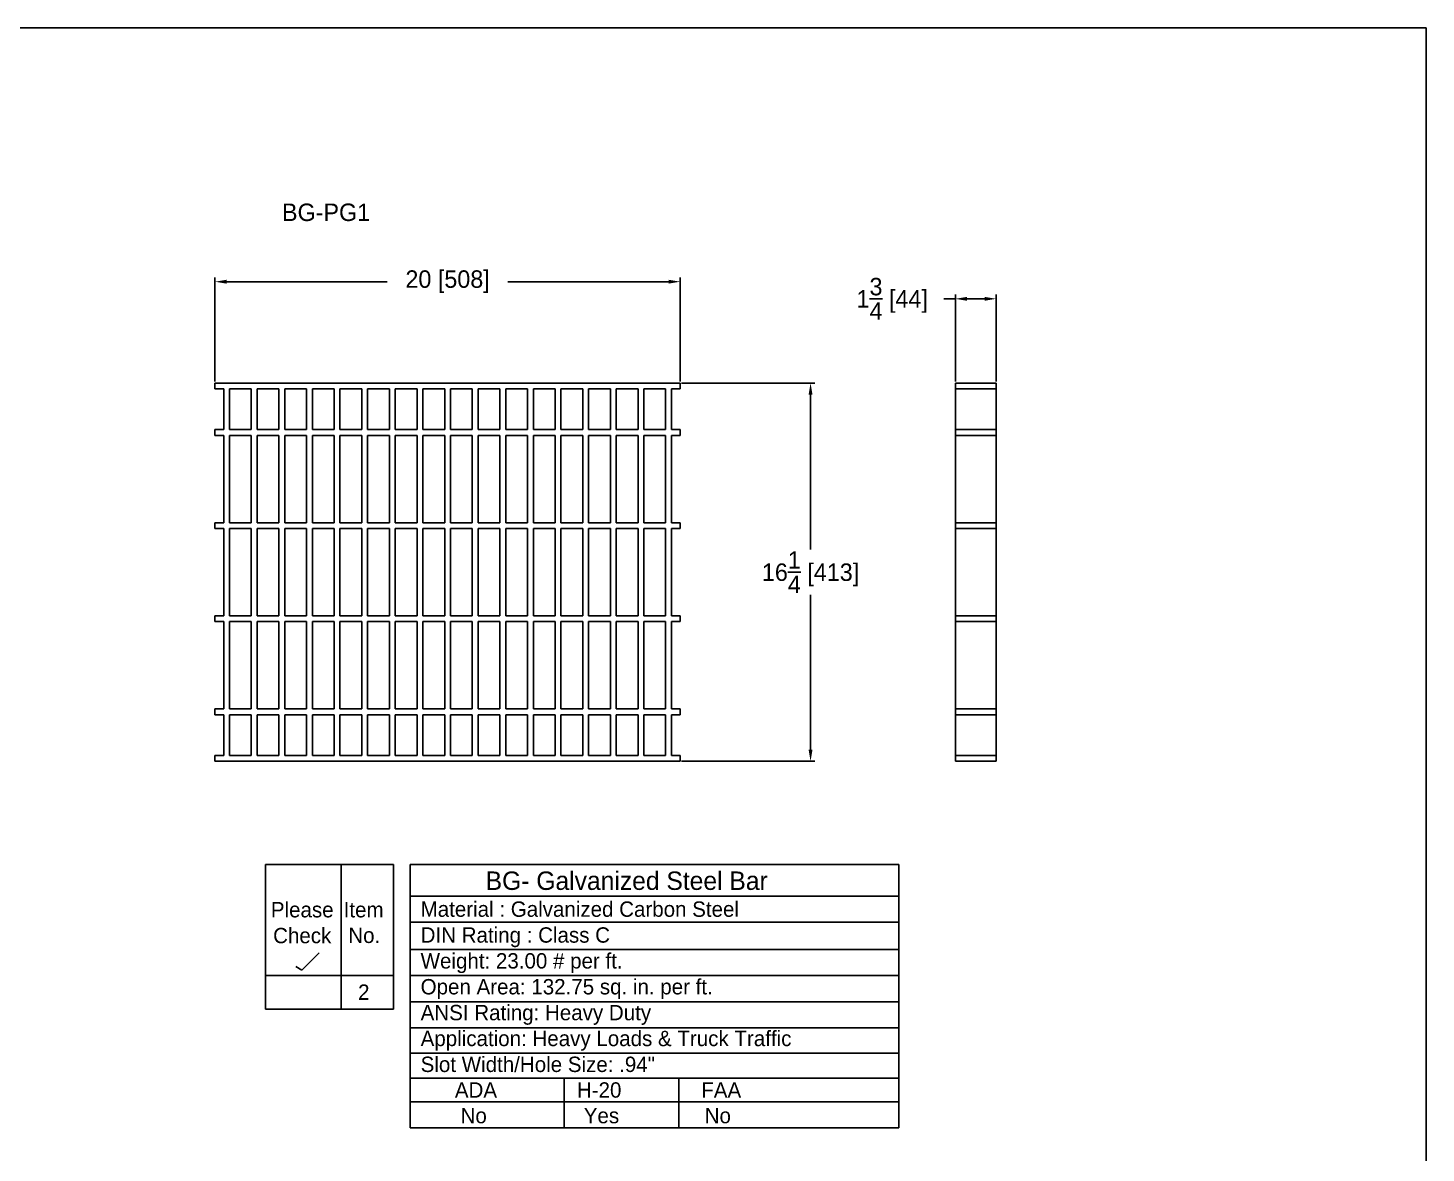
# Model space of a CAD drawing. Extents: x 168 to 616, y -89 to 7.
# Drawn here: x 228.1 to 288.2, y -41.1 to 7.2 of the extents above; entities that cross this region are included whole.
import ezdxf

# ---------------------------------------------------------------- set-up
doc = ezdxf.new("R2010")
doc.units = 0
doc.header["$LTSCALE"] = 0.5
doc.header["$MEASUREMENT"] = 0
doc.layers.get('0').update_dxf_attribs({"linetype": 'CONTINUOUS'})
doc.layers.get('DEFPOINTS').update_dxf_attribs({"linetype": 'CONTINUOUS'})
doc.layers.add('DIM', color=2, linetype='CONTINUOUS')
doc.styles.add('FT_FONT', font='ROMANS.SHX', dxfattribs={"width": 0.9})
doc.dimstyles.get("Standard").update_dxf_attribs({"dimtxt": 0.75, "dimasz": 0.18, "dimexe": 0.18, "dimexo": 0.0625, "dimgap": 0.09375, "dimtad": 0, "dimtih": 1, "dimtoh": 1, "dimdec": 4, "dimzin": 0, "dimdsep": 46, "dimlunit": 5, "dimtxsty": 'FT_FONT', "dimcen": 0.09, "dimclrt": 256, "dimadec": 0, "dimazin": 0, "dimtp": 0.03125, "dimtfac": 1, "dimtdec": 4, "dimtofl": 0, "dimtmove": 0, "dimatfit": 3, "dimfxl": 0, "dimtolj": 1, "dimtzin": 0, "dimarcsym": 0})

# ---------------------------------------------------------------- blocks, each defined once
blk = doc.blocks.new('*D43')
at = {"color": 0, "lineweight": -2}
for p, q in [((236.141, -7.946), (236.141, -3.475)), ((256.141, -7.946), (256.141, -3.475)), ((236.641, -3.655), (243.547, -3.655)), ((255.641, -3.655), (248.734, -3.655))]:
    blk.add_line(p, q, dxfattribs=at)
at = {"color": 0}
for points in [[(236.641, -3.571), (236.641, -3.738), (236.141, -3.655)], [(255.641, -3.738), (255.641, -3.571), (256.141, -3.655)]]:
    blk.add_solid(points, dxfattribs=at)
at = {"layer": 'DEFPOINTS', "color": 0}
for p in [(256.141, -3.655), (236.141, -8.009), (256.141, -8.009)]:
    blk.add_point(p, dxfattribs=at)
at = {"color": 250, "insert": (246.141, -3.655), "char_height": 0.75, "attachment_point": 5}
blk.add_mtext('\\A1;20 [508]', dxfattribs=at)
blk = doc.blocks.new('*D44')
at = {"color": 0, "lineweight": -2}
for p, q in [((267.974, -4.39), (267.474, -4.39)), ((267.974, -7.946), (267.974, -4.21)), ((269.224, -4.39), (268.474, -4.39)), ((269.724, -7.946), (269.724, -4.21))]:
    blk.add_line(p, q, dxfattribs=at)
at = {"color": 0}
for points in [[(268.474, -4.307), (268.474, -4.474), (267.974, -4.39)], [(269.224, -4.474), (269.224, -4.307), (269.724, -4.39)]]:
    blk.add_solid(points, dxfattribs=at)
at = {"layer": 'DEFPOINTS', "color": 0}
for p in [(267.974, -4.39), (267.974, -8.009), (269.724, -8.009)]:
    blk.add_point(p, dxfattribs=at)
at = {"color": 250, "insert": (265.256, -4.39), "char_height": 0.75, "attachment_point": 5}
blk.add_mtext('\\A1;1{\\H1.000000x;\\S3/4;} [44]', dxfattribs=at)
blk = doc.blocks.new('*D45')
at = {"color": 0, "lineweight": -2}
for p, q in [((256.203, -8.009), (261.925, -8.009)), ((261.745, -8.509), (261.745, -15.165)), ((261.745, -23.759), (261.745, -17.102)), ((256.203, -24.259), (261.925, -24.259))]:
    blk.add_line(p, q, dxfattribs=at)
at = {"color": 0}
for points in [[(261.829, -8.509), (261.662, -8.509), (261.745, -8.009)], [(261.662, -23.759), (261.829, -23.759), (261.745, -24.259)]]:
    blk.add_solid(points, dxfattribs=at)
at = {"layer": 'DEFPOINTS', "color": 0}
for p in [(256.141, -8.009), (256.141, -24.259), (261.745, -24.259)]:
    blk.add_point(p, dxfattribs=at)
at = {"color": 250, "insert": (261.745, -16.134), "char_height": 0.75, "attachment_point": 5}
blk.add_mtext('\\A1;16{\\H1.000000x;\\S1/4;} [413]', dxfattribs=at)
blk = doc.blocks.new('*U79')
at = {"color": 250}
for s, height, p in [('            BG- Galvanized Steel Bar', 0.792, (244.247, -29.784)), ('   Material : Galvanized Carbon Steel', 0.65997, (244.247, -30.939)), ('   DIN Rating : Class C', 0.65997, (244.247, -32.05)), ('   Weight: 23.00 # per ft.', 0.65997, (244.247, -33.161)), ('   Open Area: 132.75 sq. in. per ft.', 0.65997, (244.247, -34.273)), ('   ANSI Rating: Heavy Duty', 0.65997, (244.247, -35.384)), ('   Application: Heavy Loads & Truck Traffic', 0.65997, (244.247, -36.495)), ('   Slot Width/Hole Size: .94"', 0.65997, (244.247, -37.607)), ('         ADA              H-20              FAA', 0.65997, (244.247, -38.709)), ('          No                 Yes               No', 0.65997, (244.247, -39.809))]:
    blk.add_text(s, height=height, dxfattribs=at).set_placement(p)
blk = doc.blocks.new('*U80')
at = {"color": 250}
for s, p in [('Please', (238.543, -30.964)), ('Check', (238.641, -32.075))]:
    blk.add_text(s, height=0.66, dxfattribs=at).set_placement(p)
blk = doc.blocks.new('*U81')
at = {"color": 250}
for s, p in [('Item', (241.674, -30.964)), ('No.', (241.872, -32.064))]:
    blk.add_text(s, height=0.66, dxfattribs=at).set_placement(p)
blk = doc.blocks.new('*U82')
at = {"color": 250}
blk.add_text('2', height=0.66, dxfattribs=at).set_placement((242.293, -34.506))

msp = doc.modelspace()

# ---------------------------------------------------------------- linework, layer by layer
at = {"color": 250}
for p, q in [((256.14068, -8.00874), (236.14068, -8.00874)), ((236.14068, -8.00874), (236.14068, -8.25874)), ((236.14068, -8.25874), (236.51568, -8.25874)), ((236.51568, -8.25874), (236.51568, -10.00874)), ((236.76568, -10.00874), (236.76568, -8.25874)), ((236.76568, -8.25874), (237.70318, -8.25874)), ((237.70318, -8.25874), (237.70318, -10.00874)), ((237.95318, -10.00874), (237.95318, -8.25874)), ((237.95318, -8.25874), (238.89068, -8.25874)), ((238.89068, -8.25874), (238.89068, -10.00874)), ((239.14068, -10.00874), (239.14068, -8.25874)), ((239.14068, -8.25874), (240.07818, -8.25874)), ((240.07818, -8.25874), (240.07818, -10.00874)), ((240.32818, -10.00874), (240.32818, -8.25874)), ((240.32818, -8.25874), (241.26568, -8.25874)), ((241.26568, -8.25874), (241.26568, -10.00874)), ((241.51568, -10.00874), (241.51568, -8.25874)), ((241.51568, -8.25874), (242.45318, -8.25874)), ((242.45318, -8.25874), (242.45318, -10.00874)), ((242.70318, -10.00874), (242.70318, -8.25874)), ((242.70318, -8.25874), (243.64068, -8.25874)), ((243.64068, -8.25874), (243.64068, -10.00874)), ((243.89068, -10.00874), (243.89068, -8.25874)), ((243.89068, -8.25874), (244.82818, -8.25874)), ((244.82818, -8.25874), (244.82818, -10.00874)), ((245.07818, -10.00874), (245.07818, -8.25874)), ((245.07818, -8.25874), (246.01568, -8.25874)), ((246.01568, -8.25874), (246.01568, -10.00874)), ((246.26568, -10.00874), (246.26568, -8.25874)), ((246.26568, -8.25874), (247.20318, -8.25874)), ((247.20318, -8.25874), (247.20318, -10.00874)), ((247.45318, -10.00874), (247.45318, -8.25874)), ((247.45318, -8.25874), (248.39068, -8.25874)), ((248.39068, -8.25874), (248.39068, -10.00874)), ((248.64068, -10.00874), (248.64068, -8.25874)), ((248.64068, -8.25874), (249.57818, -8.25874)), ((249.57818, -8.25874), (249.57818, -10.00874)), ((249.82818, -10.00874), (249.82818, -8.25874)), ((249.82818, -8.25874), (250.76568, -8.25874)), ((250.76568, -8.25874), (250.76568, -10.00874)), ((251.01568, -10.00874), (251.01568, -8.25874)), ((251.01568, -8.25874), (251.95318, -8.25874)), ((251.95318, -8.25874), (251.95318, -10.00874)), ((252.20318, -10.00874), (252.20318, -8.25874)), ((252.20318, -8.25874), (253.14068, -8.25874)), ((253.14068, -8.25874), (253.14068, -10.00874)), ((253.39068, -10.00874), (253.39068, -8.25874)), ((253.39068, -8.25874), (254.32818, -8.25874)), ((254.32818, -8.25874), (254.32818, -10.00874)), ((254.57818, -10.00874), (254.57818, -8.25874)), ((254.57818, -8.25874), (255.51568, -8.25874)), ((255.51568, -8.25874), (255.51568, -10.00874)), ((255.76568, -10.00874), (255.76568, -8.25874)), ((255.76568, -8.25874), (256.14068, -8.25874)), ((256.14068, -8.00874), (256.14068, -8.25874)), ((267.97437, -8.00874), (267.97437, -8.25874)), ((267.97437, -8.00874), (269.72437, -8.00874)), ((267.97437, -10.00874), (267.97437, -8.25874)), ((267.97437, -8.25874), (269.72437, -8.25874)), ((269.72437, -8.00874), (269.72437, -8.25874)), ((269.72437, -8.25874), (269.72437, -10.00874)), ((236.14068, -10.00874), (236.51568, -10.00874)), ((236.14068, -10.00874), (236.14068, -10.25874)), ((236.76568, -10.00874), (237.70318, -10.00874)), ((237.95318, -10.00874), (238.89068, -10.00874)), ((239.14068, -10.00874), (240.07818, -10.00874)), ((240.32818, -10.00874), (241.26568, -10.00874)), ((241.51568, -10.00874), (242.45318, -10.00874)), ((242.70318, -10.00874), (243.64068, -10.00874)), ((243.89068, -10.00874), (244.82818, -10.00874)), ((245.07818, -10.00874), (246.01568, -10.00874)), ((246.26568, -10.00874), (247.20318, -10.00874)), ((247.45318, -10.00874), (248.39068, -10.00874)), ((248.64068, -10.00874), (249.57818, -10.00874)), ((249.82818, -10.00874), (250.76568, -10.00874)), ((251.01568, -10.00874), (251.95318, -10.00874)), ((252.20318, -10.00874), (253.14068, -10.00874)), ((253.39068, -10.00874), (254.32818, -10.00874)), ((254.57818, -10.00874), (255.51568, -10.00874)), ((255.76568, -10.00874), (256.14068, -10.00874)), ((256.14068, -10.00874), (256.14068, -10.25874)), ((267.97437, -10.00874), (267.97437, -10.25874)), ((267.97437, -10.00874), (269.72437, -10.00874)), ((269.72437, -10.00874), (269.72437, -10.25874)), ((236.14068, -10.25874), (236.51568, -10.25874)), ((236.51568, -10.25874), (236.51568, -14.00874)), ((236.76568, -14.00874), (236.76568, -10.25874)), ((236.76568, -10.25874), (237.70318, -10.25874)), ((237.70318, -10.25874), (237.70318, -14.00874)), ((237.95318, -14.00874), (237.95318, -10.25874)), ((237.95318, -10.25874), (238.89068, -10.25874)), ((238.89068, -10.25874), (238.89068, -14.00874)), ((239.14068, -14.00874), (239.14068, -10.25874)), ((239.14068, -10.25874), (240.07818, -10.25874)), ((240.07818, -10.25874), (240.07818, -14.00874)), ((240.32818, -14.00874), (240.32818, -10.25874)), ((240.32818, -10.25874), (241.26568, -10.25874)), ((241.26568, -10.25874), (241.26568, -14.00874)), ((241.51568, -14.00874), (241.51568, -10.25874)), ((241.51568, -10.25874), (242.45318, -10.25874)), ((242.45318, -10.25874), (242.45318, -14.00874)), ((242.70318, -14.00874), (242.70318, -10.25874)), ((242.70318, -10.25874), (243.64068, -10.25874)), ((243.64068, -10.25874), (243.64068, -14.00874)), ((243.89068, -14.00874), (243.89068, -10.25874)), ((243.89068, -10.25874), (244.82818, -10.25874)), ((244.82818, -10.25874), (244.82818, -14.00874)), ((245.07818, -14.00874), (245.07818, -10.25874)), ((245.07818, -10.25874), (246.01568, -10.25874)), ((246.01568, -10.25874), (246.01568, -14.00874)), ((246.26568, -14.00874), (246.26568, -10.25874)), ((246.26568, -10.25874), (247.20318, -10.25874)), ((247.20318, -10.25874), (247.20318, -14.00874)), ((247.45318, -14.00874), (247.45318, -10.25874)), ((247.45318, -10.25874), (248.39068, -10.25874)), ((248.39068, -10.25874), (248.39068, -14.00874)), ((248.64068, -14.00874), (248.64068, -10.25874)), ((248.64068, -10.25874), (249.57818, -10.25874)), ((249.57818, -10.25874), (249.57818, -14.00874)), ((249.82818, -14.00874), (249.82818, -10.25874)), ((249.82818, -10.25874), (250.76568, -10.25874)), ((250.76568, -10.25874), (250.76568, -14.00874)), ((251.01568, -14.00874), (251.01568, -10.25874)), ((251.01568, -10.25874), (251.95318, -10.25874)), ((251.95318, -10.25874), (251.95318, -14.00874)), ((252.20318, -14.00874), (252.20318, -10.25874)), ((252.20318, -10.25874), (253.14068, -10.25874)), ((253.14068, -10.25874), (253.14068, -14.00874)), ((253.39068, -14.00874), (253.39068, -10.25874)), ((253.39068, -10.25874), (254.32818, -10.25874)), ((254.32818, -10.25874), (254.32818, -14.00874)), ((254.57818, -14.00874), (254.57818, -10.25874)), ((254.57818, -10.25874), (255.51568, -10.25874)), ((255.51568, -10.25874), (255.51568, -14.00874)), ((255.76568, -14.00874), (255.76568, -10.25874)), ((255.76568, -10.25874), (256.14068, -10.25874)), ((267.97437, -14.00874), (267.97437, -10.25874)), ((267.97437, -10.25874), (269.72437, -10.25874)), ((269.72437, -10.25874), (269.72437, -14.00874)), ((236.14068, -14.00874), (236.51568, -14.00874)), ((236.14068, -14.00874), (236.14068, -14.25874)), ((236.14068, -14.25874), (236.51568, -14.25874)), ((236.51568, -14.25874), (236.51568, -18.00874)), ((236.76568, -14.00874), (237.70318, -14.00874)), ((236.76568, -18.00874), (236.76568, -14.25874)), ((236.76568, -14.25874), (237.70318, -14.25874)), ((237.70318, -14.25874), (237.70318, -18.00874)), ((237.95318, -14.00874), (238.89068, -14.00874)), ((237.95318, -18.00874), (237.95318, -14.25874)), ((237.95318, -14.25874), (238.89068, -14.25874)), ((238.89068, -14.25874), (238.89068, -18.00874)), ((239.14068, -14.00874), (240.07818, -14.00874)), ((239.14068, -18.00874), (239.14068, -14.25874)), ((239.14068, -14.25874), (240.07818, -14.25874)), ((240.07818, -14.25874), (240.07818, -18.00874)), ((240.32818, -14.00874), (241.26568, -14.00874)), ((240.32818, -18.00874), (240.32818, -14.25874)), ((240.32818, -14.25874), (241.26568, -14.25874)), ((241.26568, -14.25874), (241.26568, -18.00874)), ((241.51568, -14.00874), (242.45318, -14.00874)), ((241.51568, -18.00874), (241.51568, -14.25874)), ((241.51568, -14.25874), (242.45318, -14.25874)), ((242.45318, -14.25874), (242.45318, -18.00874)), ((242.70318, -14.00874), (243.64068, -14.00874)), ((242.70318, -18.00874), (242.70318, -14.25874)), ((242.70318, -14.25874), (243.64068, -14.25874)), ((243.64068, -14.25874), (243.64068, -18.00874)), ((243.89068, -14.00874), (244.82818, -14.00874)), ((243.89068, -18.00874), (243.89068, -14.25874)), ((243.89068, -14.25874), (244.82818, -14.25874)), ((244.82818, -14.25874), (244.82818, -18.00874)), ((245.07818, -14.00874), (246.01568, -14.00874)), ((245.07818, -18.00874), (245.07818, -14.25874)), ((245.07818, -14.25874), (246.01568, -14.25874)), ((246.01568, -14.25874), (246.01568, -18.00874)), ((246.26568, -14.00874), (247.20318, -14.00874)), ((246.26568, -18.00874), (246.26568, -14.25874)), ((246.26568, -14.25874), (247.20318, -14.25874)), ((247.20318, -14.25874), (247.20318, -18.00874)), ((247.45318, -14.00874), (248.39068, -14.00874)), ((247.45318, -18.00874), (247.45318, -14.25874)), ((247.45318, -14.25874), (248.39068, -14.25874)), ((248.39068, -14.25874), (248.39068, -18.00874)), ((248.64068, -14.00874), (249.57818, -14.00874)), ((248.64068, -18.00874), (248.64068, -14.25874)), ((248.64068, -14.25874), (249.57818, -14.25874)), ((249.57818, -14.25874), (249.57818, -18.00874)), ((249.82818, -14.00874), (250.76568, -14.00874)), ((249.82818, -18.00874), (249.82818, -14.25874)), ((249.82818, -14.25874), (250.76568, -14.25874)), ((250.76568, -14.25874), (250.76568, -18.00874)), ((251.01568, -14.00874), (251.95318, -14.00874)), ((251.01568, -18.00874), (251.01568, -14.25874)), ((251.01568, -14.25874), (251.95318, -14.25874)), ((251.95318, -14.25874), (251.95318, -18.00874)), ((252.20318, -14.00874), (253.14068, -14.00874)), ((252.20318, -18.00874), (252.20318, -14.25874)), ((252.20318, -14.25874), (253.14068, -14.25874)), ((253.14068, -14.25874), (253.14068, -18.00874)), ((253.39068, -14.00874), (254.32818, -14.00874)), ((253.39068, -18.00874), (253.39068, -14.25874)), ((253.39068, -14.25874), (254.32818, -14.25874)), ((254.32818, -14.25874), (254.32818, -18.00874)), ((254.57818, -14.00874), (255.51568, -14.00874)), ((254.57818, -18.00874), (254.57818, -14.25874)), ((254.57818, -14.25874), (255.51568, -14.25874)), ((255.51568, -14.25874), (255.51568, -18.00874)), ((255.76568, -14.00874), (256.14068, -14.00874)), ((255.76568, -18.00874), (255.76568, -14.25874)), ((255.76568, -14.25874), (256.14068, -14.25874)), ((256.14068, -14.00874), (256.14068, -14.25874)), ((267.97437, -14.00874), (267.97437, -14.25874)), ((267.97437, -14.00874), (269.72437, -14.00874)), ((267.97437, -18.00874), (267.97437, -14.25874)), ((267.97437, -14.25874), (269.72437, -14.25874)), ((269.72437, -14.00874), (269.72437, -14.25874)), ((269.72437, -14.25874), (269.72437, -18.00874)), ((236.14068, -18.00874), (236.51568, -18.00874)), ((236.14068, -18.00874), (236.14068, -18.25874)), ((236.76568, -18.00874), (237.70318, -18.00874)), ((237.95318, -18.00874), (238.89068, -18.00874)), ((239.14068, -18.00874), (240.07818, -18.00874)), ((240.32818, -18.00874), (241.26568, -18.00874)), ((241.51568, -18.00874), (242.45318, -18.00874)), ((242.70318, -18.00874), (243.64068, -18.00874)), ((243.89068, -18.00874), (244.82818, -18.00874)), ((245.07818, -18.00874), (246.01568, -18.00874)), ((246.26568, -18.00874), (247.20318, -18.00874)), ((247.45318, -18.00874), (248.39068, -18.00874)), ((248.64068, -18.00874), (249.57818, -18.00874)), ((249.82818, -18.00874), (250.76568, -18.00874)), ((251.01568, -18.00874), (251.95318, -18.00874)), ((252.20318, -18.00874), (253.14068, -18.00874)), ((253.39068, -18.00874), (254.32818, -18.00874)), ((254.57818, -18.00874), (255.51568, -18.00874)), ((255.76568, -18.00874), (256.14068, -18.00874)), ((256.14068, -18.00874), (256.14068, -18.25874)), ((267.97437, -18.00874), (267.97437, -18.25874)), ((267.97437, -18.00874), (269.72437, -18.00874)), ((269.72437, -18.00874), (269.72437, -18.25874)), ((236.14068, -18.25874), (236.51568, -18.25874)), ((236.51568, -18.25874), (236.51568, -22.00874)), ((236.76568, -22.00874), (236.76568, -18.25874)), ((236.76568, -18.25874), (237.70318, -18.25874)), ((237.70318, -18.25874), (237.70318, -22.00874)), ((237.95318, -22.00874), (237.95318, -18.25874)), ((237.95318, -18.25874), (238.89068, -18.25874)), ((238.89068, -18.25874), (238.89068, -22.00874)), ((239.14068, -22.00874), (239.14068, -18.25874)), ((239.14068, -18.25874), (240.07818, -18.25874)), ((240.07818, -18.25874), (240.07818, -22.00874)), ((240.32818, -22.00874), (240.32818, -18.25874)), ((240.32818, -18.25874), (241.26568, -18.25874)), ((241.26568, -18.25874), (241.26568, -22.00874)), ((241.51568, -22.00874), (241.51568, -18.25874)), ((241.51568, -18.25874), (242.45318, -18.25874)), ((242.45318, -18.25874), (242.45318, -22.00874)), ((242.70318, -22.00874), (242.70318, -18.25874)), ((242.70318, -18.25874), (243.64068, -18.25874)), ((243.64068, -18.25874), (243.64068, -22.00874)), ((243.89068, -22.00874), (243.89068, -18.25874)), ((243.89068, -18.25874), (244.82818, -18.25874)), ((244.82818, -18.25874), (244.82818, -22.00874)), ((245.07818, -22.00874), (245.07818, -18.25874)), ((245.07818, -18.25874), (246.01568, -18.25874)), ((246.01568, -18.25874), (246.01568, -22.00874)), ((246.26568, -22.00874), (246.26568, -18.25874)), ((246.26568, -18.25874), (247.20318, -18.25874)), ((247.20318, -18.25874), (247.20318, -22.00874)), ((247.45318, -22.00874), (247.45318, -18.25874)), ((247.45318, -18.25874), (248.39068, -18.25874)), ((248.39068, -18.25874), (248.39068, -22.00874)), ((248.64068, -22.00874), (248.64068, -18.25874)), ((248.64068, -18.25874), (249.57818, -18.25874)), ((249.57818, -18.25874), (249.57818, -22.00874)), ((249.82818, -22.00874), (249.82818, -18.25874)), ((249.82818, -18.25874), (250.76568, -18.25874)), ((250.76568, -18.25874), (250.76568, -22.00874)), ((251.01568, -22.00874), (251.01568, -18.25874)), ((251.01568, -18.25874), (251.95318, -18.25874)), ((251.95318, -18.25874), (251.95318, -22.00874)), ((252.20318, -22.00874), (252.20318, -18.25874)), ((252.20318, -18.25874), (253.14068, -18.25874)), ((253.14068, -18.25874), (253.14068, -22.00874)), ((253.39068, -22.00874), (253.39068, -18.25874)), ((253.39068, -18.25874), (254.32818, -18.25874)), ((254.32818, -18.25874), (254.32818, -22.00874)), ((254.57818, -22.00874), (254.57818, -18.25874)), ((254.57818, -18.25874), (255.51568, -18.25874)), ((255.51568, -18.25874), (255.51568, -22.00874)), ((255.76568, -22.00874), (255.76568, -18.25874)), ((255.76568, -18.25874), (256.14068, -18.25874)), ((267.97437, -22.00874), (267.97437, -18.25874)), ((267.97437, -18.25874), (269.72437, -18.25874)), ((269.72437, -18.25874), (269.72437, -22.00874)), ((236.14068, -22.00874), (236.51568, -22.00874)), ((236.14068, -22.00874), (236.14068, -22.25874)), ((236.76568, -22.00874), (237.70318, -22.00874)), ((237.95318, -22.00874), (238.89068, -22.00874)), ((239.14068, -22.00874), (240.07818, -22.00874)), ((240.32818, -22.00874), (241.26568, -22.00874)), ((241.51568, -22.00874), (242.45318, -22.00874)), ((242.70318, -22.00874), (243.64068, -22.00874)), ((243.89068, -22.00874), (244.82818, -22.00874)), ((245.07818, -22.00874), (246.01568, -22.00874)), ((246.26568, -22.00874), (247.20318, -22.00874)), ((247.45318, -22.00874), (248.39068, -22.00874)), ((248.64068, -22.00874), (249.57818, -22.00874)), ((249.82818, -22.00874), (250.76568, -22.00874)), ((251.01568, -22.00874), (251.95318, -22.00874)), ((252.20318, -22.00874), (253.14068, -22.00874)), ((253.39068, -22.00874), (254.32818, -22.00874)), ((254.57818, -22.00874), (255.51568, -22.00874)), ((255.76568, -22.00874), (256.14068, -22.00874)), ((256.14068, -22.00874), (256.14068, -22.25874)), ((267.97437, -22.00874), (267.97437, -22.25874)), ((267.97437, -22.00874), (269.72437, -22.00874)), ((269.72437, -22.00874), (269.72437, -22.25874)), ((236.14068, -22.25874), (236.51568, -22.25874)), ((236.51568, -22.25874), (236.51568, -24.00874)), ((236.76568, -24.00874), (236.76568, -22.25874)), ((236.76568, -22.25874), (237.70318, -22.25874)), ((237.70318, -22.25874), (237.70318, -24.00874)), ((237.95318, -24.00874), (237.95318, -22.25874)), ((237.95318, -22.25874), (238.89068, -22.25874)), ((238.89068, -22.25874), (238.89068, -24.00874)), ((239.14068, -24.00874), (239.14068, -22.25874)), ((239.14068, -22.25874), (240.07818, -22.25874)), ((240.07818, -22.25874), (240.07818, -24.00874)), ((240.32818, -24.00874), (240.32818, -22.25874)), ((240.32818, -22.25874), (241.26568, -22.25874)), ((241.26568, -22.25874), (241.26568, -24.00874)), ((241.51568, -24.00874), (241.51568, -22.25874)), ((241.51568, -22.25874), (242.45318, -22.25874)), ((242.45318, -22.25874), (242.45318, -24.00874)), ((242.70318, -24.00874), (242.70318, -22.25874)), ((242.70318, -22.25874), (243.64068, -22.25874)), ((243.64068, -22.25874), (243.64068, -24.00874)), ((243.89068, -24.00874), (243.89068, -22.25874)), ((243.89068, -22.25874), (244.82818, -22.25874)), ((244.82818, -22.25874), (244.82818, -24.00874)), ((245.07818, -24.00874), (245.07818, -22.25874)), ((245.07818, -22.25874), (246.01568, -22.25874)), ((246.01568, -22.25874), (246.01568, -24.00874)), ((246.26568, -24.00874), (246.26568, -22.25874)), ((246.26568, -22.25874), (247.20318, -22.25874)), ((247.20318, -22.25874), (247.20318, -24.00874)), ((247.45318, -24.00874), (247.45318, -22.25874)), ((247.45318, -22.25874), (248.39068, -22.25874)), ((248.39068, -22.25874), (248.39068, -24.00874)), ((248.64068, -24.00874), (248.64068, -22.25874)), ((248.64068, -22.25874), (249.57818, -22.25874)), ((249.57818, -22.25874), (249.57818, -24.00874)), ((249.82818, -24.00874), (249.82818, -22.25874)), ((249.82818, -22.25874), (250.76568, -22.25874)), ((250.76568, -22.25874), (250.76568, -24.00874)), ((251.01568, -24.00874), (251.01568, -22.25874)), ((251.01568, -22.25874), (251.95318, -22.25874)), ((251.95318, -22.25874), (251.95318, -24.00874)), ((252.20318, -24.00874), (252.20318, -22.25874)), ((252.20318, -22.25874), (253.14068, -22.25874)), ((253.14068, -22.25874), (253.14068, -24.00874)), ((253.39068, -24.00874), (253.39068, -22.25874)), ((253.39068, -22.25874), (254.32818, -22.25874)), ((254.32818, -22.25874), (254.32818, -24.00874)), ((254.57818, -24.00874), (254.57818, -22.25874)), ((254.57818, -22.25874), (255.51568, -22.25874)), ((255.51568, -22.25874), (255.51568, -24.00874)), ((255.76568, -22.25874), (256.14068, -22.25874)), ((255.76568, -24.00874), (255.76568, -22.25874)), ((267.97437, -24.00874), (267.97437, -22.25874)), ((267.97437, -22.25874), (269.72437, -22.25874)), ((269.72437, -22.25874), (269.72437, -24.00874)), ((236.14068, -24.00874), (236.51568, -24.00874)), ((236.14068, -24.00874), (236.14068, -24.25874)), ((236.76568, -24.00874), (237.70318, -24.00874)), ((237.95318, -24.00874), (238.89068, -24.00874)), ((239.14068, -24.00874), (240.07818, -24.00874)), ((240.32818, -24.00874), (241.26568, -24.00874)), ((241.51568, -24.00874), (242.45318, -24.00874)), ((242.70318, -24.00874), (243.64068, -24.00874)), ((243.89068, -24.00874), (244.82818, -24.00874)), ((245.07818, -24.00874), (246.01568, -24.00874)), ((246.26568, -24.00874), (247.20318, -24.00874)), ((247.45318, -24.00874), (248.39068, -24.00874)), ((248.64068, -24.00874), (249.57818, -24.00874)), ((249.82818, -24.00874), (250.76568, -24.00874)), ((251.01568, -24.00874), (251.95318, -24.00874)), ((252.20318, -24.00874), (253.14068, -24.00874)), ((253.39068, -24.00874), (254.32818, -24.00874)), ((254.57818, -24.00874), (255.51568, -24.00874)), ((255.76568, -24.00874), (256.14068, -24.00874)), ((256.14068, -24.00874), (256.14068, -24.25874)), ((267.97437, -24.00874), (269.72437, -24.00874)), ((267.97437, -24.00874), (267.97437, -24.25874)), ((269.72437, -24.00874), (269.72437, -24.25874)), ((236.14068, -24.25874), (256.14068, -24.25874)), ((267.97437, -24.25874), (269.72437, -24.25874)), ((238.30749, -28.6986), (238.30749, -34.90988)), ((243.81222, -28.6986), (238.30749, -28.6986)), ((241.56341, -28.6986), (241.56341, -34.90988)), ((243.81222, -28.6986), (243.81222, -34.90988)), ((265.54026, -28.6986), (244.52672, -28.6986)), ((244.52672, -28.6986), (244.52672, -40.00979)), ((265.54026, -28.6986), (265.54026, -40.00979)), ((265.54026, -30.05232), (244.52672, -30.05232)), ((265.54026, -31.16697), (244.52672, -31.16697)), ((265.54026, -32.34919), (244.52672, -32.34919)), ((239.87692, -33.2253), (240.62204, -32.48018)), ((243.81222, -33.46195), (238.30749, -33.46195)), ((239.87692, -33.2253), (239.61016, -33.07129)), ((265.54026, -33.46195), (244.52672, -33.46195)), ((265.54026, -34.5915), (244.52672, -34.5915)), ((243.81222, -34.90988), (238.30749, -34.90988)), ((265.54026, -35.70263), (244.52672, -35.70263)), ((265.54026, -36.79503), (244.52672, -36.79503)), ((265.54026, -37.86466), (244.52672, -37.86466)), ((251.14775, -37.86466), (251.14775, -40.00979)), ((256.08724, -37.86466), (256.08724, -40.00979)), ((265.54026, -38.89495), (244.52672, -38.89495)), ((265.54026, -40.00979), (244.52672, -40.00979))]:
    msp.add_line(p, q, dxfattribs=at)
at = {"layer": 'DIM'}
msp.add_lwpolyline([(167.99766, 7.24561), (288.20493, 7.24561), (288.20493, -89.41947), (167.99766, -89.41947)], close=True, dxfattribs=at)

# ---------------------------------------------------------------- block references
for name in ['*U79', '*U80', '*U81', '*U82']:
    msp.add_blockref(name, (0, 0))

# ---------------------------------------------------------------- texts
at = {"color": 250}
msp.add_text('BG-PG1', height=0.75, dxfattribs=at).set_placement((239.02246, -1.04793))

# ---------------------------------------------------------------- dimensions: what is measured, and where the dimension line sits
for base, p1, p2, picture, middle in [((256.14068, -3.65458), (236.14068, -8.00874), (256.14068, -8.00874), '*D43', (246.14068, -3.65458)), ((267.97437, -4.39032), (269.72437, -8.00874), (267.97437, -8.00874), '*D44', (265.25562, -4.39032))]:
    dim = msp.add_linear_dim(base=base, p1=p1, p2=p2, dimstyle='Standard', override={"dimasz": 0.5, "dimtxsty": 'Standard', "dimclrt": 250, "dimtdec": 5}, dxfattribs=at)
    dim.commit()
    dim.dimension.update_dxf_attribs({"geometry": picture, "text_midpoint": middle})
dim = msp.add_linear_dim(base=(261.74533, -24.25874), p1=(256.14068, -8.00874), p2=(256.14068, -24.25874), angle=90, dimstyle='Standard', override={"dimasz": 0.5, "dimtxsty": 'Standard', "dimclrt": 250, "dimtdec": 5}, dxfattribs=at)
dim.commit()
dim.dimension.update_dxf_attribs({"geometry": '*D45', "text_midpoint": (261.74533, -16.13374)})

doc.saveas('drawing.dxf')
